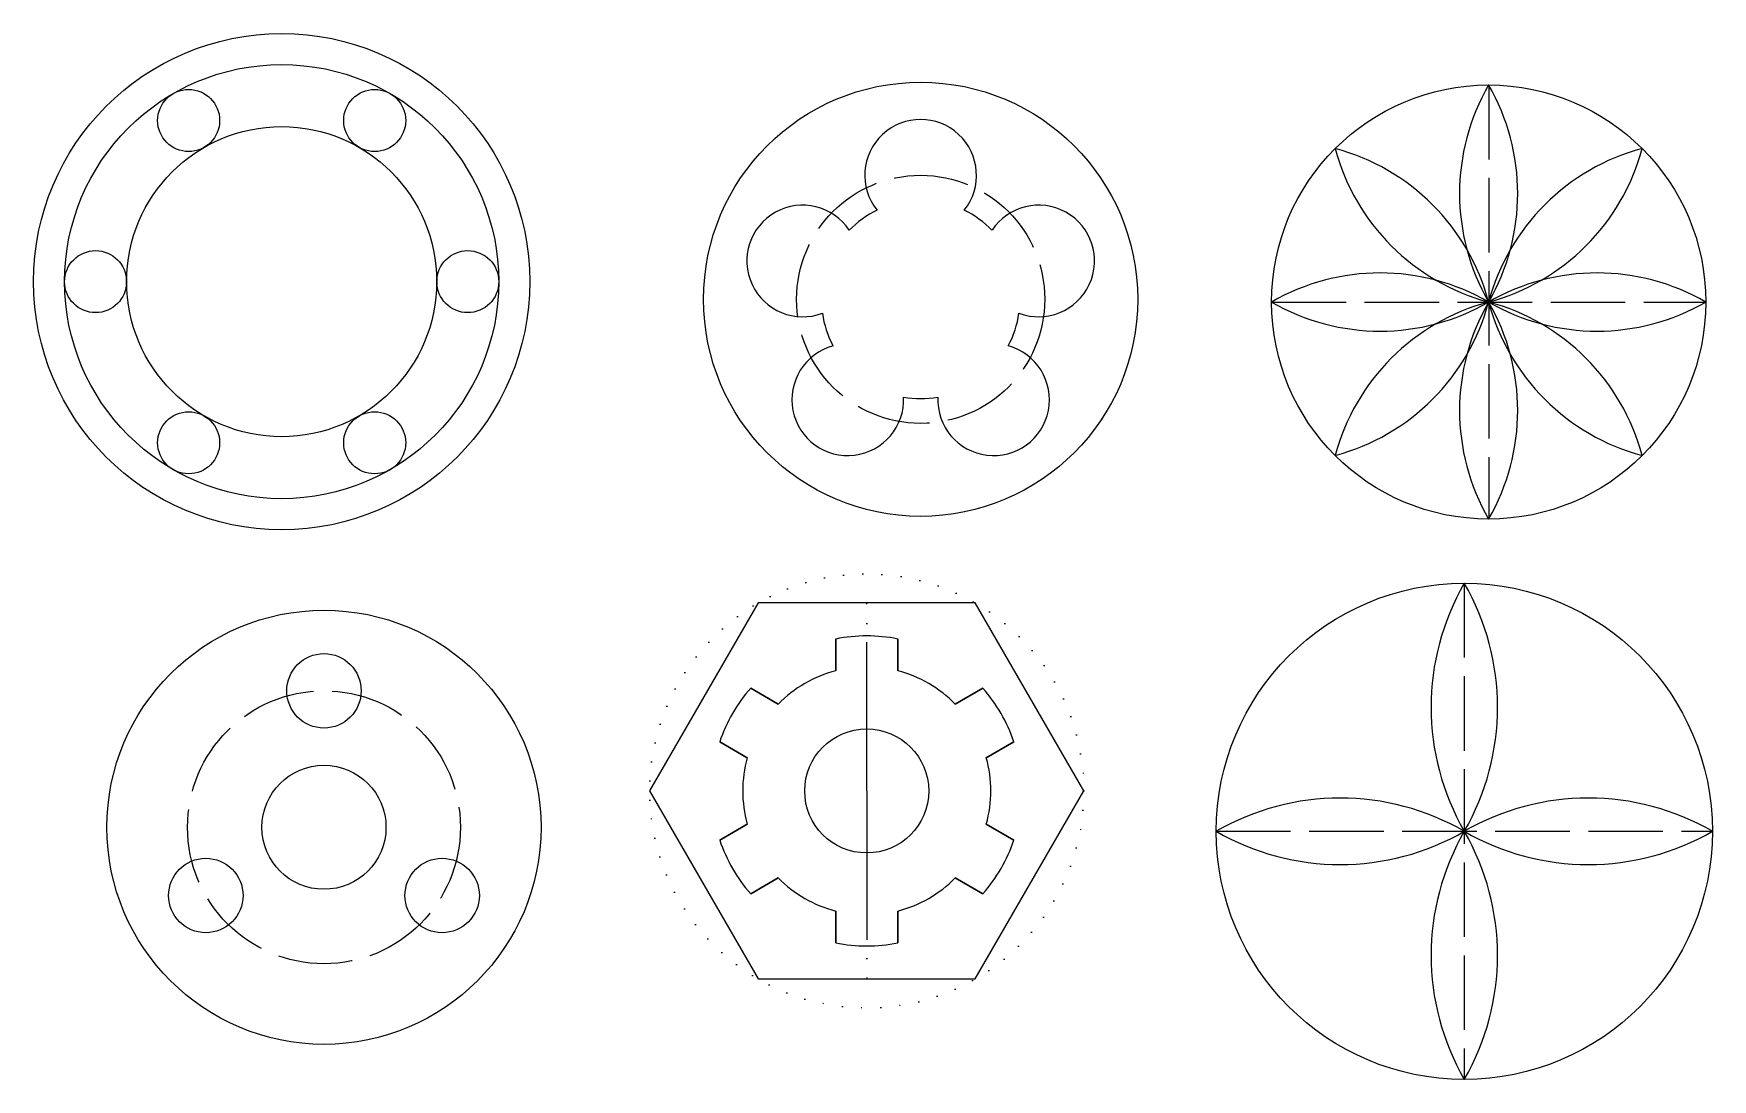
# Model space of a CAD drawing. Header units: millimetres. Extents: x 2007 to 2277, y 1798 to 1967.
import ezdxf

# ---------------------------------------------------------------- set-up
doc = ezdxf.new("R2010")
doc.units = ezdxf.units.MM
for name, pattern in [('ACAD_ISO02W100', [15, 12, -3]), ('ACAD_ISO04W100', [30, 24, -3, 0, -3]), ('ACAD_ISO07W100', [3, 0, -3])]:
    doc.linetypes.add(name, pattern=pattern)

# ---------------------------------------------------------------- blocks, each defined once
blk = doc.blocks.new('*U1')
blk.add_circle((0, 0), 5)
blk = doc.blocks.new('*U2')
at = {"color": 0, "linetype": 'ByBlock', "lineweight": -2, "transparency": 16777216}
for p, rotation in [((2031.8, 1927.71), 299.9999999999999), ((2061.8, 1927.71), 240), ((2076.8, 1901.73), 180), ((2031.8, 1875.75), 59.99999999999999), ((2061.8, 1875.75), 120)]:
    blk.add_blockref('*U1', p, dxfattribs=dict(at, rotation=rotation))
blk.add_blockref('*U1', (2016.8, 1901.73), dxfattribs=at)
blk = doc.blocks.new('*U5')
for centre, start, end in [((30.31, 0), 150, 210), ((-30.31, 0), 330, 30)]:
    blk.add_arc(centre, 35, start, end)
blk = doc.blocks.new('*U6')
at = {"color": 0, "linetype": 'ByBlock', "lineweight": -2, "transparency": 16777216}
blk.add_blockref('*U5', (2289.11, 1928.29), dxfattribs=at)
for p, rotation in [((2276.74, 1923.17), 44.99999999999999), ((2301.49, 1923.17), 315), ((2271.61, 1910.79), 89.99999999999997), ((2276.74, 1898.42), 135), ((2301.49, 1898.42), 225), ((2306.61, 1910.79), 270), ((2289.11, 1893.29), 180)]:
    blk.add_blockref('*U5', p, dxfattribs=dict(at, rotation=rotation))
blk = doc.blocks.new('*U7')
for centre, start, end in [((34.64, 0), 150, 210), ((-34.64, 0), 330, 30)]:
    blk.add_arc(centre, 40, start, end)
blk = doc.blocks.new('*U8')
at = {"color": 0, "linetype": 'ByBlock', "lineweight": -2, "transparency": 16777216}
blk.add_blockref('*U7', (2287.58, 1829.48), dxfattribs=at)
for p, rotation in [((2267.58, 1809.48), 90), ((2307.58, 1809.48), 270), ((2287.58, 1789.48), 180)]:
    blk.add_blockref('*U7', p, dxfattribs=dict(at, rotation=rotation))
blk = doc.blocks.new('*U9')
blk.add_circle((0, 0), 6)
blk = doc.blocks.new('*U10')
at = {"color": 0, "linetype": 'ByBlock', "lineweight": -2, "transparency": 16777216}
blk.add_blockref('*U9', (2044.64, 1821.17), dxfattribs=at)
for p, rotation in [((2025.59, 1788.17), 120), ((2063.69, 1788.17), 240)]:
    blk.add_blockref('*U9', p, dxfattribs=dict(at, rotation=rotation))

msp = doc.modelspace()

# ---------------------------------------------------------------- linework, layer by layer
at = {"linetype": 'ACAD_ISO02W100'}
for p, q in [((2241.4, 1958.44), (2241.4, 1888.44)), ((2206.4, 1923.44), (2276.4, 1923.44)), ((2237.47, 1878.1), (2237.47, 1798.1)), ((2197.47, 1838.1), (2277.47, 1838.1))]:
    msp.add_line(p, q, dxfattribs=at)
at = {"linetype": 'ACAD_ISO04W100'}
for q in [(2141.13, 1874.92), (2141.13, 1814.3)]:
    msp.add_line((2141.13, 1844.61), q, dxfattribs=at)
for p, q in [((2136.13, 1869.11), (2136.13, 1863.98)), ((2136.13, 1863.98), (2136.13, 1869.11)), ((2146.13, 1869.11), (2146.13, 1863.98)), ((2146.13, 1863.98), (2146.13, 1869.11)), ((2122.42, 1861.19), (2126.86, 1858.62)), ((2126.86, 1858.62), (2122.42, 1861.19)), ((2159.85, 1861.19), (2155.4, 1858.62)), ((2155.4, 1858.62), (2159.85, 1861.19)), ((2117.42, 1852.53), (2121.86, 1849.96)), ((2121.86, 1849.96), (2117.42, 1852.53)), ((2164.85, 1852.53), (2160.4, 1849.96)), ((2160.4, 1849.96), (2164.85, 1852.53)), ((2117.42, 1836.69), (2121.86, 1839.26)), ((2121.86, 1839.26), (2117.42, 1836.69)), ((2164.85, 1836.69), (2160.4, 1839.26)), ((2160.4, 1839.26), (2164.85, 1836.69)), ((2122.42, 1828.03), (2126.86, 1830.6)), ((2126.86, 1830.6), (2122.42, 1828.03)), ((2159.85, 1828.03), (2155.4, 1830.6)), ((2155.4, 1830.6), (2159.85, 1828.03)), ((2136.13, 1820.12), (2136.13, 1825.25)), ((2136.13, 1825.25), (2136.13, 1820.12)), ((2146.13, 1820.12), (2146.13, 1825.25)), ((2146.13, 1825.25), (2146.13, 1820.12))]:
    msp.add_line(p, q)
msp.add_lwpolyline([(2176.13, 1844.61), (2158.63, 1874.92), (2123.63, 1874.92), (2106.13, 1844.61), (2123.63, 1814.3), (2158.63, 1814.3)], close=True)
for centre, radius in [((2046.8, 1926.73), 40), ((2046.8, 1926.73), 35), ((2149.82, 1923.88), 35), ((2241.4, 1923.44), 35), ((2046.8, 1926.73), 25), ((2237.47, 1838.1), 40), ((2053.62, 1838.75), 35), ((2141.13, 1844.61), 10), ((2053.62, 1838.75), 10)]:
    msp.add_circle(centre, radius)
at = {"linetype": 'ACAD_ISO02W100'}
for centre, radius in [((2149.82, 1923.88), 20), ((2053.62, 1838.75), 22)]:
    msp.add_circle(centre, radius, dxfattribs=at)
at = {"linetype": 'ACAD_ISO07W100'}
msp.add_circle((2141.13, 1844.61), 35, dxfattribs=at)
for centre, radius, start, end in [((2149.82, 1943.88), 9, 321.3178, 218.6822), ((2130.8, 1930.06), 9, 33.3178, 290.6822), ((2149.82, 1923.88), 16, 116.0466, 135.9534), ((2149.82, 1923.88), 16, 44.0466, 63.9534), ((2168.85, 1930.06), 9, 249.3178, 146.6822), ((2149.82, 1923.88), 16, 188.0466, 207.9534), ((2149.82, 1923.88), 16, 332.0466, 351.9534), ((2138.07, 1907.69), 9, 105.3178, 2.6822), ((2161.58, 1907.69), 9, 177.3178, 74.6822), ((2149.82, 1923.88), 16, 260.0466, 279.9534), ((2141.13, 1844.61), 25, 78.463, 101.537), ((2141.13, 1844.61), 20, 104.4775, 135.5225), ((2141.13, 1844.61), 20, 44.4775, 75.5225), ((2141.13, 1844.61), 25, 138.463, 161.537), ((2141.13, 1844.61), 25, 18.463, 41.537), ((2141.13, 1844.61), 20, 164.4775, 195.5225), ((2141.13, 1844.61), 20, 344.4775, 15.5225), ((2141.13, 1844.61), 25, 198.463, 221.537), ((2141.13, 1844.61), 25, 318.463, 341.537), ((2141.13, 1844.61), 20, 224.4775, 255.5225), ((2141.13, 1844.61), 20, 284.4775, 315.5225), ((2141.13, 1844.61), 25, 258.463, 281.537)]:
    msp.add_arc(centre, radius, start, end)

# ---------------------------------------------------------------- block references
for name, p in [('*U2', (0, 25)), ('*U6', (-47.72, 12.65)), ('*U8', (-50.11, 28.62)), ('*U10', (8.98, 39.58))]:
    msp.add_blockref(name, p)

doc.saveas('drawing.dxf')
